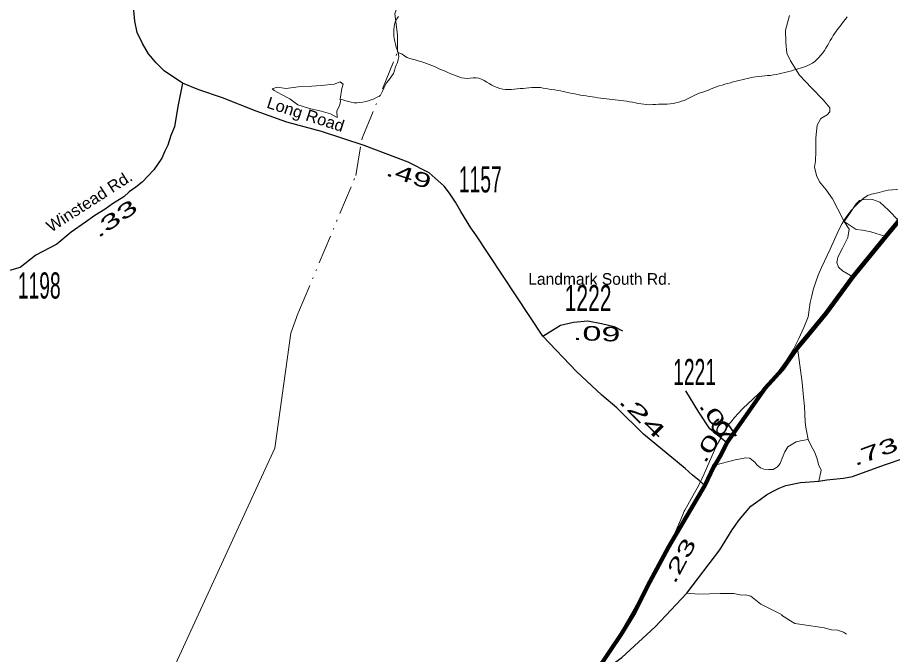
# Model space of a CAD drawing. Extents: x 593115 to 629975, y 274032 to 309774.
# Drawn here: x 606760 to 608259, y 290642 to 291737 of the extents above; entities that cross this region are included whole.
import ezdxf
from ezdxf.enums import TextEntityAlignment as Align

# ---------------------------------------------------------------- set-up
doc = ezdxf.new("R2010")
doc.units = 0
doc.header["$LTSCALE"] = 10
doc.linetypes.add('DASH_DOUBLE_DOT', pattern=[9.2, 5, -1.2, 0.3, -1.2, 0.3, -1.2])
for name, color, linetype in [('11', 7, 'Continuous'), ('17', 7, 'Continuous'), ('8', 7, 'Continuous')]:
    doc.layers.add(name, color=color, linetype=linetype)
for name, color, linetype, lineweight in [('29', 7, 'Continuous', 120), ('32', 7, 'Continuous', 25), ('35', 7, 'Continuous', 13), ('59', 7, 'Continuous', 13), ('62', 7, 'Continuous', 13)]:
    doc.layers.add(name, color=color, linetype=linetype, lineweight=lineweight)

msp = doc.modelspace()

# ---------------------------------------------------------------- linework, layer by layer
at = {"layer": '29'}
for points in [[(607978.29, 291005.96), (608043.95, 291099.59), (608073.9, 291132.48), (608099.43, 291169.15), (608122.1, 291195.82), (608148.58, 291228.73), (608194.78, 291290.88), (608250.97, 291360.21), (608273.6, 291387), (608365.91, 291500.83), (608426.44, 291573.24), (608436.81, 291585.41), (608557.81, 291733.28)], [(607940.64, 290932.68), (607955.88, 290965.23), (607957.41, 290967.68), (607968.61, 290985.61), (607978.29, 291005.96)], [(607753.94, 290612.74), (607797.33, 290677.44), (607818.12, 290711.56), (607846.19, 290767.02), (607877.92, 290826.71), (607940.64, 290932.68)]]:
    msp.add_lwpolyline(points, dxfattribs=at)
at = {"layer": '32'}
for points in [[(607043.89, 291623.66), (607012.54, 291644.72), (606998.45, 291658.8), (606985.51, 291674.44), (606975.19, 291691.78), (606965.78, 291710.97), (606962.16, 291730.5), (606959.54, 291754.93)], [(607043.89, 291623.66), (607035.99, 291583.43), (607029.85, 291548.67), (607023.86, 291533.69), (607018.89, 291517.27), (607013.33, 291506.69), (607008.45, 291495.14), (606994.7, 291474.65), (606974.83, 291453.51), (606963.94, 291445.19), (606952.34, 291436.93), (606942.8, 291428.53), (606923.79, 291416.46), (606910.76, 291407.4), (606893.29, 291396.21), (606877.45, 291385.2), (606852.81, 291368.04), (606827.78, 291346.94), (606791.78, 291328.11), (606764.87, 291306.84), (606727.7, 291296.51), (606680.12, 291292.92)], [(607662.2, 291188.84), (607547.3, 291363.35), (607539.02, 291374.99), (607521.6, 291403.45), (607512.19, 291419.46), (607502.07, 291434.99), (607493.05, 291446.69), (607467.1, 291469.94), (607431.06, 291487.88), (607355.55, 291516.72), (607282.6, 291540.65), (607222.66, 291557), (607170.22, 291575.48), (607112.3, 291598.36), (607072.01, 291612.31), (607043.89, 291623.66)], [(607662.2, 291188.84), (607692.89, 291208.13), (607714.81, 291213.39), (607739.36, 291215.15), (607763.04, 291210.76), (607784.96, 291205.5), (607798.98, 291198.48)], [(607940.64, 290932.68), (607930.52, 290940.82), (607919.06, 290950.45), (607906.91, 290961.92), (607834.93, 291020.43), (607789.34, 291066.04), (607763.47, 291087.53), (607720.07, 291128.32), (607662.2, 291188.84)], [(607978.29, 291005.96), (607949.35, 291029.64), (607930.06, 291058.59), (607908.14, 291095.42)], [(607753.94, 290612.74), (607775.22, 290620.52), (607797.78, 290636.95), (607855.13, 290689.92), (607909.56, 290747.46), (607966.16, 290822.09), (607987.38, 290856.62), (607999.76, 290874.05), (608019.24, 290897.05), (608035.24, 290908.21), (608046.53, 290916.27), (608057.99, 290922.7), (608068.08, 290927.75), (608079.54, 290932.79), (608104.6, 290937.83), (608136.5, 290939.86), (608149.69, 290942.05), (608178.34, 290945.08), (608194.19, 290948.14), (608249.08, 290968.17), (608317.93, 290991.29)]]:
    msp.add_lwpolyline(points, dxfattribs=at)
at = {"layer": '35'}
for points in [[(608179.55, 291385.9), (608168.65, 291407.49), (608159.5, 291424.98), (608148.85, 291440.69), (608137.61, 291454.28), (608132.1, 291465.24), (608128.49, 291479.29), (608130.36, 291489.86), (608131.01, 291506.67), (608131, 291529.85), (608133.53, 291551.81), (608139.62, 291563.33), (608150.6, 291569.45), (608154.91, 291574.3), (608154.88, 291581.61), (608143.94, 291595.01), (608123.88, 291615.8), (608103.17, 291637.75), (608087.4, 291662.17), (608081.33, 291675.58), (608079.52, 291693.92), (608078.97, 291714.6), (608085.77, 291740.17)], [(608273.6, 291387), (608255.75, 291405.3), (608240.78, 291419.41), (608228.23, 291424.1), (608215.89, 291424.73), (608205.79, 291422.43), (608200.14, 291416.65), (608188.67, 291399.31), (608179.55, 291385.9)], [(608194.78, 291290.88), (608176.94, 291301.19), (608170.25, 291307.92), (608167.18, 291315.85), (608169.02, 291325.02), (608177.02, 291340.22), (608186.18, 291358.51), (608188.3, 291372.79), (608179.55, 291385.9)], [(608250.97, 291360.21), (608225.22, 291368.18), (608211.2, 291371.22), (608200.25, 291372.48), (608179.55, 291385.9)], [(608099.43, 291169.15), (608107.37, 291109.34), (608109.81, 291084.31), (608111.59, 291068.45), (608112.2, 291055.08), (608112.8, 291041.65), (608114.04, 291031.9), (608115.22, 291026.43), (608117.66, 291011.82)], [(608117.66, 291011.82), (608104.88, 291009.37), (608097.55, 291007.54), (608089, 291002.65), (608082.94, 290999), (608078.02, 290990.49), (608073.17, 290979.54), (608070.11, 290970.4), (608065.23, 290964.32), (608057.86, 290960.06), (608050.55, 290960.05), (608042.04, 290960.65), (608035.93, 290963.1), (608029.85, 290967.98), (608026.21, 290972.89), (608021.31, 290976.5), (608017.65, 290979.58), (608010.97, 290980.16), (607992.66, 290976.53), (607957.41, 290967.68)], [(608117.66, 291011.82), (608123.18, 291000.81), (608128.6, 290990.47), (608133.52, 290978.26), (608135.92, 290968.53), (608140.21, 290958.78), (608136.5, 290939.86)], [(607909.56, 290747.46), (607930.33, 290745.62), (607966.88, 290746.79), (607990.04, 290746.81), (608003.47, 290744.36), (608010.2, 290744.94), (608019.3, 290742.49), (608036.4, 290728.49), (608073.54, 290710.13), (608072.3, 290709.58), (608087.56, 290699.8), (608094.88, 290695.54), (608107.05, 290693.69), (608145.46, 290688.14), (608158.23, 290684.51), (608168.02, 290683.86), (608178.38, 290680.81), (608183.83, 290677.17)]]:
    msp.add_lwpolyline(points, dxfattribs=at)
at = {"layer": '59'}
msp.add_line((607242.46, 291229.05), (607242.86, 291230.15), dxfattribs=at)
at = {"layer": '59', "linetype": 'DASH_DOUBLE_DOT'}
msp.add_lwpolyline([(607242.86, 291230.15), (607341.6, 291465.19), (607351.98, 291529), (607412.92, 291676.79), (607412.92, 291706.82), (607408.04, 291742.91), (607489.41, 291973.33), (607504.66, 292222.08), (607497.04, 292311.27), (607581.16, 292636.66), (607593.97, 292768.44), (607665.28, 293048.05)], dxfattribs=at)
at = {"layer": '59'}
msp.add_lwpolyline([(606861.24, 290155.68), (606850.93, 290178.9), (606848.49, 290269.99), (606937.49, 290420.19), (607202.05, 290996.93), (607230.04, 291194.4), (607242.46, 291229.05)], dxfattribs=at)
at = {"layer": '62'}
for p, q in [((608226.44, 291433.09), (608229.31, 291433.66)), ((608226.44, 291433.09), (608229.31, 291433.66)), ((608170.69, 291371.72), (608176.5, 291382.56)), ((608130.44, 291280.97), (608135.31, 291293.88)), ((608004.56, 291063.44), (608005.88, 291064.66)), ((607772.31, 290641.16), (607773.44, 290642.97))]:
    msp.add_line(p, q, dxfattribs=at)
for points in [[(607413.75, 291676.19), (607412.12, 291680.97), (607410.56, 291685.75), (607409.38, 291690.53), (607408.31, 291695.31), (607407.44, 291700.34), (607406.81, 291705.34), (607406.56, 291710.34), (607406.62, 291715.38), (607407.12, 291720.38), (607407.75, 291725.34), (607409.25, 291730.06), (607411.75, 291734.28), (607414.88, 291738.19)], [(608185, 291737.5), (608181.81, 291733.84), (608178.69, 291729.91), (608175.62, 291725.94), (608172.62, 291721.75), (608169.62, 291717.84), (608166.75, 291713.91), (608163.88, 291709.69), (608161.06, 291705.5), (608158.31, 291701.31), (608155.81, 291697.09), (608153.31, 291692.66), (608150.94, 291688.22), (608148.5, 291684), (608145.75, 291679.81), (608142.81, 291675.62), (608139.69, 291671.69), (608136.44, 291667.75), (608132.94, 291664.31), (608129.25, 291660.91), (608125.12, 291658.22), (608120.69, 291655.81), (608116.06, 291653.69), (608111.38, 291652), (608106.62, 291650.34), (608101.94, 291648.69), (608097.12, 291647.31), (608092.25, 291645.91), (608087.5, 291644.5), (608082.69, 291643.09), (608077.75, 291641.97), (608072.94, 291640.81), (608068, 291639.66), (608063.12, 291638.75), (608058.25, 291638.09), (608053.25, 291637.22), (608048.25, 291636.81), (608043.31, 291636.16), (608038.31, 291635.75), (608033.38, 291635.12), (608028.31, 291634.47), (608023.38, 291633.81), (608018.5, 291632.94), (608013.62, 291632.03), (608008.69, 291630.88), (608003.81, 291629.72), (607999, 291628.59), (607994.12, 291627.19), (607989.31, 291626.03), (607984.5, 291624.62), (607979.62, 291623.22), (607974.88, 291621.81), (607970.06, 291620.44), (607965.31, 291619.03), (607960.62, 291617.38), (607955.94, 291615.47), (607951.25, 291613.81), (607946.56, 291611.91), (607941.81, 291610.25), (607937.06, 291608.59), (607932.38, 291606.97), (607927.75, 291605.31), (607923.25, 291603.16), (607918.81, 291600.72), (607914.44, 291598.31), (607909.88, 291596.16), (607905.19, 291594.25), (607900.5, 291592.62), (607895.69, 291591.19), (607890.88, 291590.06), (607885.94, 291588.91), (607881, 291588.53), (607876, 291587.88), (607871, 291587.72), (607866, 291587.56)], [(607383.12, 291602.06), (607385.5, 291606.5), (607387.56, 291610.97), (607389.62, 291615.44), (607391.81, 291620.12), (607394.25, 291624.34), (607397.25, 291628.28), (607400.5, 291632.22), (607403.38, 291636.16), (607405.88, 291640.62), (607407.56, 291645.31), (607408.88, 291650.28), (607410.88, 291654.75), (607413, 291659.22), (607414.25, 291664.19), (607414.94, 291669.16), (607413.75, 291676.19)], [(607866, 291587.56), (607861, 291587.44), (607856, 291587.03), (607851, 291586.88), (607846, 291586.72), (607840.94, 291586.84), (607836, 291587.44), (607831.06, 291588.03), (607826.12, 291588.91), (607821.25, 291589.75), (607816.31, 291590.84), (607811.38, 291591.69), (607806.5, 291592.56), (607801.5, 291593.16), (607796.56, 291593.75), (607791.56, 291594.38), (607786.56, 291594.97), (607781.62, 291595.56), (607776.62, 291596.19), (607771.69, 291596.75), (607766.75, 291597.38), (607761.75, 291597.97), (607756.81, 291598.84), (607751.88, 291599.44), (607746.94, 291600.03), (607742, 291600.91), (607737, 291601.75), (607732.06, 291602.34), (607727.19, 291603.19), (607722.25, 291604.31), (607717.38, 291605.16), (607712.5, 291606.25), (607707.62, 291607.34), (607702.69, 291608.47), (607697.81, 291609.56), (607692.94, 291610.41), (607687.94, 291611.25), (607683, 291612.12), (607678.06, 291612.97), (607673.19, 291613.56), (607668.25, 291614.44), (607663.25, 291615.28), (607658.38, 291616.12), (607653.38, 291616.47), (607648.38, 291616.31), (607643.44, 291616.19), (607638.38, 291615.78), (607633.44, 291615.16), (607628.44, 291614.75), (607623.44, 291614.34), (607618.44, 291613.94), (607613.38, 291613.53), (607608.38, 291612.91), (607603.38, 291612.75), (607598.44, 291612.88), (607593.5, 291613.47), (607588.69, 291614.56), (607583.88, 291616.16), (607579.19, 291618.28), (607574.75, 291620.34), (607570.31, 291622.97), (607566.06, 291625.53), (607561.69, 291628.38), (607557.31, 291630.72), (607552.69, 291632.31), (607548, 291633.16), (607542.88, 291633), (607537.81, 291632.38), (607532.69, 291632), (607527.75, 291632.09), (607523, 291633.19), (607518.19, 291634.78), (607513.5, 291636.38), (607508.88, 291638.22), (607504.25, 291640.06), (607499.56, 291642.16), (607494.94, 291644.28), (607490.38, 291646.09), (607485.69, 291647.94), (607481.19, 291650.03), (607476.62, 291652.12), (607472, 291654.25), (607467.38, 291655.84), (607462.69, 291657.69), (607457.94, 291659.28), (607453.12, 291660.88), (607448.38, 291662.25), (607443.5, 291663.59), (607438.69, 291664.94), (607433.88, 291666.28), (607429.19, 291667.88), (607424.94, 291670.47), (607420.69, 291673.31), (607413.75, 291676.19)], [(607314.19, 291596.25), (607319.06, 291594.91), (607323.94, 291593.53), (607328.75, 291592.19), (607333.56, 291590.84), (607338.44, 291590.22), (607343.44, 291590.12), (607348.38, 291590.53), (607353.44, 291591.19), (607358.38, 291592.06), (607363.31, 291593.22), (607367.94, 291594.88), (607372.56, 291597.03), (607377.06, 291599.19), (607383.12, 291602.06)], [(608239.94, 291436.19), (608247.81, 291438.19), (608250.12, 291438.66)], [(608239.94, 291436.19), (608247.81, 291438.19), (608250.12, 291438.66)], [(608250.12, 291438.66), (608255.44, 291439.78), (608262.75, 291440.66), (608270.06, 291440.91), (608281.81, 291440.5)], [(608250.12, 291438.66), (608255.44, 291439.78), (608262.75, 291440.66), (608270.06, 291440.91), (608281.81, 291440.5)], [(608208.69, 291422.41), (608212.75, 291426.06), (608218.5, 291429.78)], [(608208.69, 291422.41), (608212.75, 291426.06), (608218.5, 291429.78)], [(608218.5, 291429.78), (608220, 291430.78), (608226.44, 291433.09)], [(608218.5, 291429.78), (608220, 291430.78), (608226.44, 291433.09)], [(608229.31, 291433.66), (608232.25, 291434.25), (608239.94, 291436.19)], [(608229.31, 291433.66), (608232.25, 291434.25), (608239.94, 291436.19)], [(608184.5, 291395.41), (608185.94, 291397.44), (608191.75, 291404.88), (608198.44, 291412.41)], [(608184.5, 291395.41), (608185.94, 291397.44), (608191.75, 291404.88), (608198.44, 291412.41)], [(608198.44, 291412.41), (608205.44, 291419.5), (608208.69, 291422.41)], [(608198.44, 291412.41), (608205.44, 291419.5), (608208.69, 291422.41)], [(608176.5, 291382.56), (608180.75, 291390.09), (608184.5, 291395.41)], [(608176.5, 291382.56), (608180.75, 291390.09), (608184.5, 291395.41)], [(608135.31, 291293.88), (608140.75, 291307.22), (608155.75, 291338.72), (608170.69, 291371.72)], [(608135.31, 291293.88), (608140.75, 291307.22), (608155.75, 291338.72), (608170.69, 291371.72)], [(608121.62, 291246.72), (608124.06, 291258.19), (608126.5, 291268.72), (608130.44, 291280.97)], [(608121.62, 291246.72), (608124.06, 291258.19), (608126.5, 291268.72), (608130.44, 291280.97)], [(608116.69, 291219.25), (608117.94, 291222.44), (608121.62, 291246.72)], [(608116.69, 291219.25), (608117.94, 291222.44), (608121.62, 291246.72)], [(608083.25, 291151.41), (608092.38, 291165.88), (608102.12, 291184.91), (608110.62, 291203.72), (608116.69, 291219.25)], [(608083.25, 291151.41), (608092.38, 291165.88), (608102.12, 291184.91), (608110.62, 291203.72), (608116.69, 291219.25)], [(608042.69, 291099.47), (608051.19, 291108.59), (608057, 291115.41), (608080.19, 291146.5), (608083.25, 291151.41)], [(608042.69, 291099.47), (608051.19, 291108.59), (608057, 291115.41), (608080.19, 291146.5), (608083.25, 291151.41)], [(608005.88, 291064.66), (608032.06, 291089.19), (608042.69, 291099.47)], [(608005.88, 291064.66), (608032.06, 291089.19), (608042.69, 291099.47)], [(607984.88, 291041.53), (607991.19, 291049.56), (607997.56, 291056.34), (608004.56, 291063.44)], [(607984.88, 291041.53), (607991.19, 291049.56), (607997.56, 291056.34), (608004.56, 291063.44)], [(607962.5, 291003.91), (607968, 291014.09), (607975, 291026.53), (607982.94, 291039.06), (607984.88, 291041.53)], [(607962.5, 291003.91), (607968, 291014.09), (607975, 291026.53), (607982.94, 291039.06), (607984.88, 291041.53)], [(607935.25, 290943.94), (607939.38, 290952.62), (607957.31, 290993.44), (607962.5, 291003.91)], [(607935.25, 290943.94), (607939.38, 290952.62), (607957.31, 290993.44), (607962.5, 291003.91)], [(607927.12, 290927.78), (607931.12, 290935.31), (607935.25, 290943.94)], [(607927.12, 290927.78), (607931.12, 290935.31), (607935.25, 290943.94)], [(607906.06, 290890), (607908.25, 290894.12), (607922.88, 290919.72), (607927.12, 290927.78)], [(607906.06, 290890), (607908.25, 290894.12), (607922.88, 290919.72), (607927.12, 290927.78)], [(607902, 290880.75), (607905.19, 290888.41), (607906.06, 290890)], [(607902, 290880.75), (607905.19, 290888.41), (607906.06, 290890)], [(607880.44, 290831.41), (607888.06, 290847.84), (607902, 290880.75)], [(607880.44, 290831.41), (607888.06, 290847.84), (607902, 290880.75)], [(607870.81, 290810.16), (607874.75, 290819.34), (607880.44, 290831.41)], [(607870.81, 290810.16), (607874.75, 290819.34), (607880.44, 290831.41)], [(607860, 290787.5), (607863.06, 290793.25), (607867.38, 290802.22), (607870.81, 290810.16)], [(607860, 290787.5), (607863.06, 290793.25), (607867.38, 290802.22), (607870.81, 290810.16)], [(607842.56, 290760.12), (607852.19, 290774.03), (607857.94, 290783.66), (607860, 290787.5)], [(607842.56, 290760.12), (607852.19, 290774.03), (607857.94, 290783.66), (607860, 290787.5)], [(607773.44, 290642.97), (607795.19, 290678.75), (607812.56, 290708.44), (607819.19, 290720.38), (607830.5, 290741.78), (607834.5, 290748.47), (607842.56, 290760.12)], [(607773.44, 290642.97), (607795.19, 290678.75), (607812.56, 290708.44), (607819.19, 290720.38), (607830.5, 290741.78), (607834.5, 290748.47), (607842.56, 290760.12)]]:
    msp.add_lwpolyline(points, dxfattribs=at)
msp.add_lwpolyline([(607314.19, 291596.25), (607317.06, 291614.69), (607319.44, 291621.88), (607314.56, 291626.25), (607304.25, 291621.94), (607281.69, 291619.94), (607265.94, 291618.5), (607242.12, 291617.5), (607221.5, 291614.41), (607206.19, 291616.72), (607197.69, 291614.16), (607201.44, 291611.09), (607213.62, 291604.56), (607228.31, 291596.75), (607241.81, 291586.5), (607262, 291580.06), (607282.12, 291575.41), (607298, 291571.31), (607309.06, 291565.06), (607309, 291575.59), (607313.12, 291585.25), (607314.88, 291591.97)], close=True, dxfattribs=at)

# ---------------------------------------------------------------- texts
at = {"layer": '11', "width": 1.05}
for s, rotation, p in [('Long Road', 342.075, (607252.16, 291560.83)), ('Winstead Rd.', 32.782, (606889.05, 291412.49))]:
    msp.add_text(s, height=20, rotation=rotation, dxfattribs=at).set_placement(p, align=Align.CENTER)
at = {"layer": '11'}
msp.add_text('Landmark South Rd.', height=20, dxfattribs=at).set_placement((607759.99, 291277.39), align=Align.CENTER)
at = {"layer": '17'}
for s, rotation, width, p in [('.49', 341.842, 1.7, (607428.54, 291453.52)), ('.33', 34.66, 1.85, (606934.12, 291381.06)), ('.09', 357.88, 1.75, (607754.36, 291181.08)), ('.24', 315.541, 2.05, (607824.62, 291043.12)), ('.07', 304.852, 1.8, (607952.96, 291035.83)), ('.06', 58.013, 1.8, (607962.61, 291004.33)), ('.73', 20.053, 1.75, (608236.48, 290979.54)), ('.23', 62.012, 1.75, (607907.84, 290797.79))]:
    msp.add_text(s, height=25, rotation=rotation, dxfattribs=dict(at, width=width)).set_placement(p, align=Align.CENTER)
at = {"layer": '8'}
for s, width, p in [('1157', 0.55, (607555.01, 291435.99)), ('1198', 0.55, (606797.83, 291253.67)), ('1222', 0.6, (607740.12, 291232.13)), ('1221', 0.55, (607922.94, 291104.97))]:
    msp.add_text(s, height=45, dxfattribs=dict(at, width=width)).set_placement(p, align=Align.CENTER)

doc.saveas('drawing.dxf')
